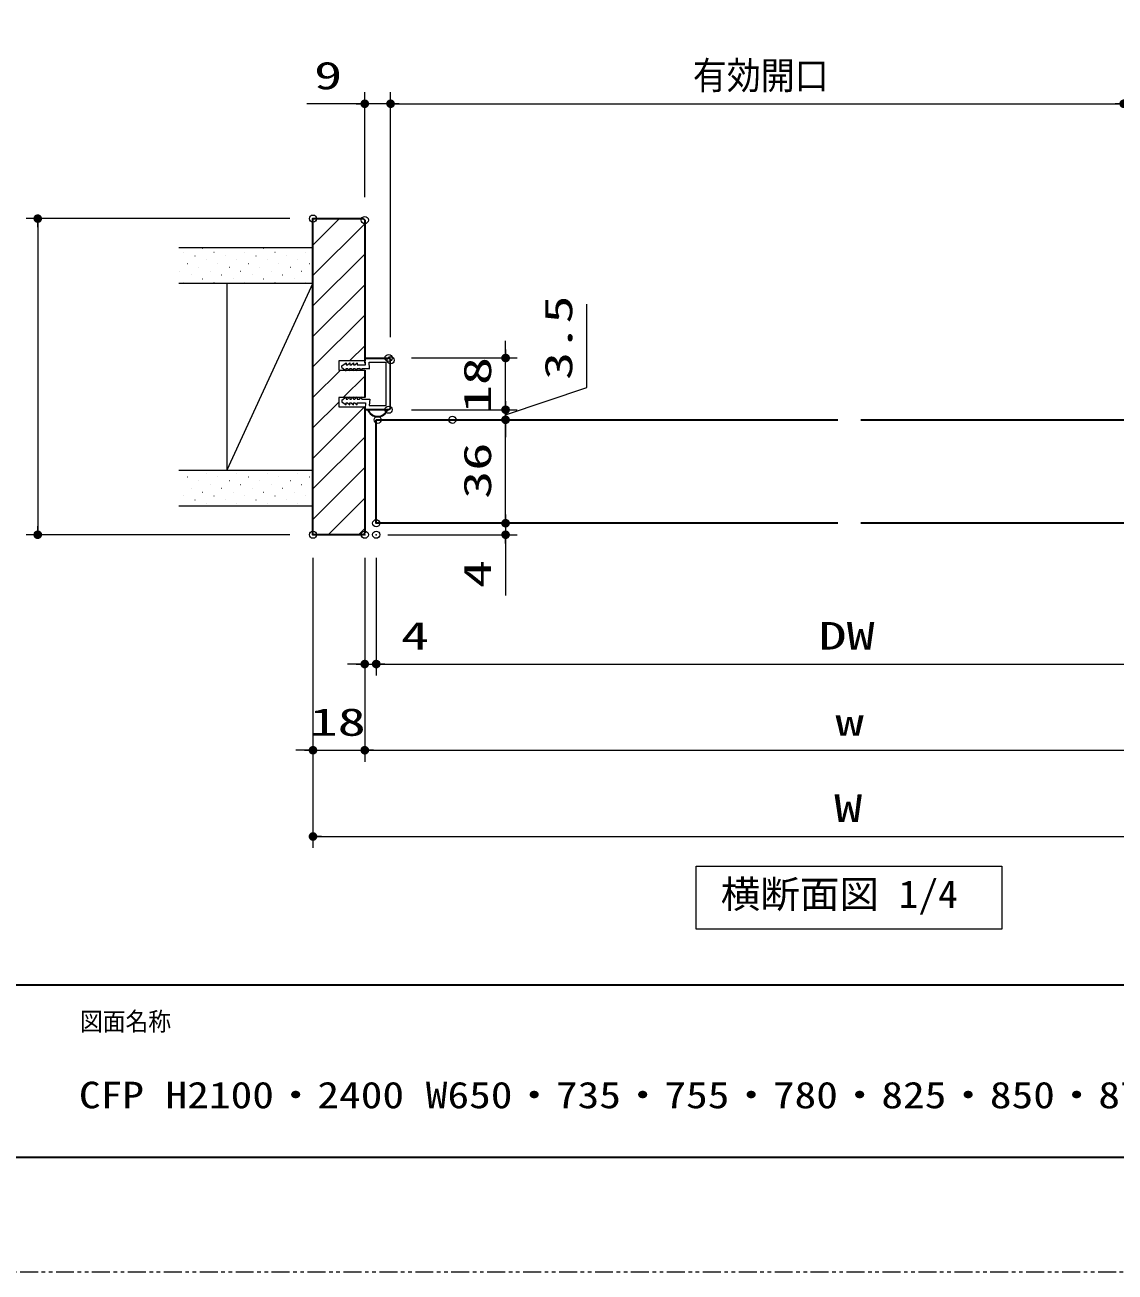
# Model space of a CAD drawing. Units: millimetres, scale not verified. Extents: x -1306 to 1306, y -607 to 607.
# Drawn here: x -892.5 to -513.3, y -594 to -160 of the extents above; entities that cross this region are included whole.
import ezdxf
from ezdxf.enums import TextEntityAlignment as Align

# ---------------------------------------------------------------- set-up
doc = ezdxf.new("R2010")
doc.units = ezdxf.units.MM
doc.header["$LTSCALE"] = 5
doc.header["$PDMODE"] = 32
doc.header["$PDSIZE"] = 2.5
doc.linetypes.add('USER1', pattern=[2.5, 1.25, -0.25, 0.25, -0.25, 0.25, -0.25])
for name, color, linetype, lineweight in [('0-1_線(白)', 7, 'Continuous', 30), ('0-3_線(黄)', 2, 'Continuous', 15), ('0-6_寸法線', 3, 'Continuous', 13), ('0-7_0', 3, 'Continuous', 25), ('0-8_DEFPOINTS', 7, 'Continuous', 5), ('0-A_ハッチング', 6, 'Continuous', 9), ('0-C_陰線', 1, 'USER1', 9), ('0-D_図面枠', 7, 'Continuous', 35)]:
    doc.layers.add(name, color=color, linetype=linetype, lineweight=lineweight)
doc.styles.add('ＭＳ ゴシック', font='')
doc.styles.get('ＭＳ ゴシック').set_extended_font_data('MS Gothic')

# ---------------------------------------------------------------- blocks, each defined once
blk = doc.blocks.new('_DOT')
at = {"layer": '0-7_0'}
blk.add_line((-2.5, 0), (-5, 0), dxfattribs=at)
for points in [[(0, 0), (-2.5, 0), (-2.48, 0.313)], [(0, 0), (-2.48, -0.313), (-2.5, 0)], [(0, 0), (-2.48, 0.313), (-2.421, 0.622)], [(0, 0), (-2.421, -0.622), (-2.48, -0.313)], [(0, 0), (-2.421, 0.622), (-2.324, 0.92)], [(0, 0), (-2.324, -0.92), (-2.421, -0.622)], [(0, 0), (-2.324, 0.92), (-2.191, 1.204)], [(0, 0), (-2.191, -1.204), (-2.324, -0.92)], [(0, 0), (-2.191, 1.204), (-2.023, 1.469)], [(0, 0), (-2.023, -1.469), (-2.191, -1.204)], [(0, 0), (-2.023, 1.469), (-1.822, 1.711)], [(0, 0), (-1.822, -1.711), (-2.023, -1.469)], [(0, 0), (-1.822, 1.711), (-1.594, 1.926)], [(0, 0), (-1.594, -1.926), (-1.822, -1.711)], [(0, 0), (-1.594, 1.926), (-1.34, 2.111)], [(0, 0), (-1.34, -2.111), (-1.594, -1.926)], [(0, 0), (-1.34, 2.111), (-1.064, 2.262)], [(0, 0), (-1.064, -2.262), (-1.34, -2.111)], [(0, 0), (-1.064, 2.262), (-0.773, 2.378)], [(0, 0), (-0.773, -2.378), (-1.064, -2.262)], [(0, 0), (-0.773, 2.378), (-0.468, 2.456)], [(0, 0), (-0.468, -2.456), (-0.773, -2.378)], [(0, 0), (-0.468, 2.456), (-0.157, 2.495)], [(0, 0), (-0.157, -2.495), (-0.468, -2.456)], [(0, 0), (-0.157, 2.495), (0.157, 2.495)], [(0, 0), (0.157, -2.495), (-0.157, -2.495)], [(0, 0), (0.157, 2.495), (0.468, 2.456)], [(0, 0), (0.468, 2.456), (0.773, 2.378)], [(0, 0), (0.773, 2.378), (1.064, 2.262)], [(0, 0), (1.064, 2.262), (1.34, 2.111)], [(0, 0), (1.34, 2.111), (1.594, 1.926)], [(0, 0), (1.594, 1.926), (1.822, 1.711)], [(0, 0), (1.822, 1.711), (2.023, 1.469)], [(0, 0), (2.023, 1.469), (2.191, 1.204)], [(0, 0), (2.191, 1.204), (2.324, 0.92)], [(0, 0), (2.324, 0.92), (2.421, 0.622)], [(0, 0), (2.421, 0.622), (2.48, 0.313)], [(0, 0), (2.48, 0.313), (2.5, 0)], [(0, 0), (0.468, -2.456), (0.157, -2.495)], [(0, 0), (0.773, -2.378), (0.468, -2.456)], [(0, 0), (1.064, -2.262), (0.773, -2.378)], [(0, 0), (1.34, -2.111), (1.064, -2.262)], [(0, 0), (1.594, -1.926), (1.34, -2.111)], [(0, 0), (1.822, -1.711), (1.594, -1.926)], [(0, 0), (2.023, -1.469), (1.822, -1.711)], [(0, 0), (2.191, -1.204), (2.023, -1.469)], [(0, 0), (2.324, -0.92), (2.191, -1.204)], [(0, 0), (2.421, -0.622), (2.324, -0.92)], [(0, 0), (2.48, -0.313), (2.421, -0.622)], [(0, 0), (2.5, 0), (2.48, -0.313)]]:
    blk.add_solid(points, dxfattribs=at)

msp = doc.modelspace()

# ---------------------------------------------------------------- linework, layer by layer
at = {"layer": '0-1_線(白)'}
for p, q in [((-792.319, -227.423), (-774.819, -227.423)), ((-792.319, -337.423), (-792.319, -227.423)), ((-774.819, -227.423), (-774.319, -227.923)), ((-774.319, -227.923), (-774.319, -276.923)), ((-774.319, -280.123), (-774.319, -289.723)), ((-774.319, -292.923), (-774.319, -336.923)), ((-770.319, -297.423), (-609.769, -297.423)), ((-601.767, -297.423), (-440.32, -297.423)), ((-440.32, -333.423), (-601.767, -333.423)), ((-774.819, -337.423), (-792.319, -337.423)), ((-774.819, -337.423), (-774.319, -336.923))]:
    msp.add_line(p, q, dxfattribs=at)
msp.add_lwpolyline([(-609.769, -333.423), (-770.319, -333.423), (-770.319, -297.423)], dxfattribs=at)
at = {"layer": '0-3_線(黄)'}
for p, q in [((-838.952, -237.423), (-792.319, -237.423)), ((-838.952, -249.923), (-792.319, -249.923)), ((-792.319, -249.923), (-822.319, -314.923)), ((-822.319, -249.923), (-822.319, -314.923)), ((-838.952, -314.923), (-792.319, -314.923)), ((-838.952, -327.423), (-792.319, -327.423))]:
    msp.add_line(p, q, dxfattribs=at)
msp.add_lwpolyline([(-659.035, -452.795), (-552.657, -452.795), (-552.657, -474.63), (-659.035, -474.63)], close=True, dxfattribs=at)
at = {"layer": '0-6_寸法線'}
for p, q in [((-774.319, -219.923), (-774.319, -183.446)), ((-765.319, -268.72), (-765.319, -183.446)), ((-765.319, -268.72), (-765.319, -183.446)), ((-777.319, -187.446), (-794.51, -187.446)), ((-765.319, -187.446), (-774.319, -187.446)), ((-762.319, -187.446), (-759.319, -187.446)), ((-762.319, -187.446), (-513.32, -187.446)), ((-800.319, -227.423), (-892.071, -227.423)), ((-888.071, -230.423), (-888.071, -334.423)), ((-725.318, -272.923), (-725.318, -269.923)), ((-782.318, -278.673), (-780.829, -277.573)), ((-780.829, -277.573), (-780.829, -278.323)), ((-780.329, -278.323), (-779.529, -277.573)), ((-779.529, -277.573), (-779.529, -278.323)), ((-779.029, -278.323), (-778.229, -277.573)), ((-778.229, -277.573), (-778.229, -278.323)), ((-777.729, -278.323), (-776.929, -277.573)), ((-776.929, -277.573), (-776.929, -278.323)), ((-774.259, -277.725), (-774.318, -276.235)), ((-774.012, -278.323), (-774.168, -276.229)), ((-774.018, -275.923), (-766.018, -275.923)), ((-774.018, -276.073), (-766.018, -276.073)), ((-772.607, -279.623), (-772.77, -277.423)), ((-772.77, -277.423), (-766.818, -277.423)), ((-765.468, -293.223), (-765.468, -276.623)), ((-765.318, -293.223), (-765.318, -276.623)), ((-758.019, -275.923), (-721.318, -275.923)), ((-725.318, -293.923), (-725.318, -275.923)), ((-782.318, -279.273), (-782.318, -278.673)), ((-782.318, -279.273), (-780.829, -280.373)), ((-780.829, -278.323), (-780.329, -278.323)), ((-780.829, -279.623), (-780.329, -279.623)), ((-780.829, -280.373), (-780.829, -279.623)), ((-780.329, -279.623), (-779.529, -280.373)), ((-779.529, -278.323), (-779.029, -278.323)), ((-779.529, -279.623), (-779.029, -279.623)), ((-779.529, -280.373), (-779.529, -279.623)), ((-779.029, -279.623), (-778.229, -280.373)), ((-778.229, -278.323), (-777.729, -278.323)), ((-778.229, -279.623), (-777.729, -279.623)), ((-778.229, -280.373), (-778.229, -279.623)), ((-777.729, -279.623), (-776.929, -280.373)), ((-776.929, -278.323), (-774.013, -278.323)), ((-776.929, -279.623), (-776.142, -279.623)), ((-776.929, -280.373), (-776.929, -279.623)), ((-775.326, -280.278), (-776.142, -279.623)), ((-775.326, -279.623), (-772.603, -279.623)), ((-775.326, -279.631), (-775.326, -280.278)), ((-782.318, -290.573), (-780.829, -289.473)), ((-782.318, -290.573), (-782.318, -291.173)), ((-780.829, -289.473), (-780.829, -290.223)), ((-780.829, -290.223), (-780.329, -290.223)), ((-780.329, -290.223), (-779.529, -289.473)), ((-779.529, -289.473), (-779.529, -290.223)), ((-779.529, -290.223), (-779.029, -290.223)), ((-779.029, -290.223), (-778.229, -289.473)), ((-778.229, -289.473), (-778.229, -290.223)), ((-778.229, -290.223), (-777.729, -290.223)), ((-777.729, -290.223), (-776.929, -289.473)), ((-776.929, -289.473), (-776.929, -290.223)), ((-776.929, -290.223), (-776.142, -290.223)), ((-775.326, -289.569), (-776.142, -290.223)), ((-775.326, -290.216), (-775.326, -289.569)), ((-775.326, -290.223), (-772.603, -290.223)), ((-772.603, -290.223), (-772.77, -292.423)), ((-725.318, -290.923), (-725.318, -287.923)), ((-782.318, -291.173), (-780.829, -292.273)), ((-780.829, -291.523), (-780.329, -291.523)), ((-780.829, -292.273), (-780.829, -291.523)), ((-780.329, -291.523), (-779.529, -292.273)), ((-779.529, -291.523), (-779.029, -291.523)), ((-779.529, -292.273), (-779.529, -291.523)), ((-779.029, -291.523), (-778.229, -292.273)), ((-778.229, -291.523), (-777.729, -291.523)), ((-778.229, -292.273), (-778.229, -291.523)), ((-777.729, -291.523), (-776.929, -292.273)), ((-776.929, -291.523), (-774.013, -291.523)), ((-776.929, -292.273), (-776.929, -291.523)), ((-774.259, -292.921), (-774.318, -293.611)), ((-774.012, -291.523), (-774.168, -293.617)), ((-774.018, -293.773), (-766.018, -293.773)), ((-774.018, -293.923), (-766.018, -293.923)), ((-758.018, -293.923), (-721.318, -293.923)), ((-758.018, -293.923), (-721.318, -293.923)), ((-725.318, -297.423), (-725.318, -293.923)), ((-725.318, -297.423), (-725.318, -293.923)), ((-761.817, -297.423), (-721.318, -297.423)), ((-735.819, -297.423), (-721.318, -297.423)), ((-725.318, -296.923), (-725.318, -299.923)), ((-725.318, -330.423), (-725.318, -300.423)), ((-725.318, -300.423), (-725.318, -303.423)), ((-725.318, -330.423), (-725.318, -327.423)), ((-762.319, -333.423), (-721.318, -333.423)), ((-762.319, -333.423), (-721.318, -333.423)), ((-725.318, -333.423), (-725.318, -337.423)), ((-800.319, -337.423), (-892.071, -337.423)), ((-766.319, -337.423), (-721.318, -337.423)), ((-725.318, -340.423), (-725.318, -358.566)), ((-792.319, -345.423), (-792.319, -416.423)), ((-792.319, -345.423), (-792.319, -446.423)), ((-774.319, -345.423), (-774.319, -416.423)), ((-774.319, -345.423), (-774.319, -416.423)), ((-774.319, -345.423), (-774.319, -386.423)), ((-770.319, -345.423), (-770.319, -386.423)), ((-770.319, -345.423), (-770.319, -386.423)), ((-777.319, -382.423), (-780.319, -382.423)), ((-774.319, -382.423), (-770.319, -382.423)), ((-767.319, -382.423), (-749.177, -382.423)), ((-767.319, -382.423), (-443.32, -382.423)), ((-795.319, -412.423), (-798.319, -412.423)), ((-792.319, -412.423), (-774.319, -412.423)), ((-771.319, -412.423), (-768.319, -412.423)), ((-771.319, -412.423), (-439.32, -412.423)), ((-789.319, -442.423), (-421.32, -442.423))]:
    msp.add_line(p, q, dxfattribs=at)
for points in [[(-725.318, -295.673), (-697.094, -286.14), (-697.094, -257.187)], [(-774.319, -276.923), (-783.319, -276.923), (-783.319, -280.123), (-774.319, -280.123)], [(-772.77, -292.423), (-766.818, -292.423), (-766.818, -277.423)], [(-774.319, -289.723), (-783.319, -289.723), (-783.319, -292.923), (-774.319, -292.923)]]:
    msp.add_lwpolyline(points, dxfattribs=at)
for centre, radius, start, end in [((-774.018, -276.223), 0.3, 90, 182.27472), ((-774.018, -276.223), 0.15, 90, 182.27472), ((-766.018, -276.623), 0.7, 0, 90), ((-766.018, -276.623), 0.55, 0, 90), ((-774.018, -293.623), 0.3, 177.72528, 270), ((-774.018, -293.623), 0.15, 177.72528, 270), ((-769.818, -292.738), 3.686, 198.76352, 341.23648), ((-769.818, -292.748), 3.426, 200.07023, 339.92977), ((-766.018, -293.223), 0.55, 270, 0), ((-766.018, -293.223), 0.7, 270, 0)]:
    msp.add_arc(centre, radius, start, end, dxfattribs=at)
at = {"layer": '0-8_DEFPOINTS'}
for p in [(-765.319, -187.446), (-792.319, -227.423), (-774.319, -227.923), (-766.019, -275.923), (-765.319, -276.72), (-725.318, -275.923), (-766.018, -293.923), (-725.318, -293.923), (-769.817, -297.423), (-743.819, -297.423), (-725.318, -297.423), (-770.319, -333.423), (-725.318, -333.423), (-888.071, -337.423), (-792.319, -337.423), (-792.319, -337.423), (-774.319, -337.423), (-774.319, -337.423), (-770.319, -337.423), (-770.319, -382.423), (-774.319, -412.423)]:
    msp.add_point(p, dxfattribs=at)
at = {"layer": '0-A_ハッチング'}
for p, q in [((-792.319, -236.606), (-783.136, -227.423)), ((-792.319, -247.213), (-774.319, -229.213)), ((-830.739, -237.719), (-830.689, -237.719)), ((-820.133, -237.719), (-820.083, -237.719)), ((-809.526, -237.719), (-809.476, -237.719)), ((-798.919, -237.719), (-798.869, -237.719)), ((-837.368, -239.044), (-837.318, -239.044)), ((-836.043, -243.022), (-835.993, -243.022)), ((-833.391, -240.37), (-833.341, -240.37)), ((-829.413, -241.696), (-829.363, -241.696)), ((-826.762, -239.044), (-826.712, -239.044)), ((-825.436, -243.022), (-825.386, -243.022)), ((-822.784, -240.37), (-822.734, -240.37)), ((-818.807, -241.696), (-818.757, -241.696)), ((-816.155, -239.044), (-816.105, -239.044)), ((-814.829, -243.022), (-814.779, -243.022)), ((-812.178, -240.37), (-812.128, -240.37)), ((-808.2, -241.696), (-808.15, -241.696)), ((-805.549, -239.044), (-805.499, -239.044)), ((-804.223, -243.022), (-804.173, -243.022)), ((-801.571, -240.37), (-801.521, -240.37)), ((-797.594, -241.696), (-797.544, -241.696)), ((-794.942, -239.044), (-794.892, -239.044)), ((-793.616, -243.022), (-793.566, -243.022)), ((-792.319, -257.82), (-774.319, -239.82)), ((-838.694, -245.673), (-838.644, -245.673)), ((-834.717, -246.999), (-834.667, -246.999)), ((-832.065, -244.348), (-832.015, -244.348)), ((-828.088, -245.673), (-828.038, -245.673)), ((-824.11, -246.999), (-824.06, -246.999)), ((-821.458, -244.348), (-821.408, -244.348)), ((-817.481, -245.673), (-817.431, -245.673)), ((-813.504, -246.999), (-813.454, -246.999)), ((-810.852, -244.348), (-810.802, -244.348)), ((-806.874, -245.673), (-806.824, -245.673)), ((-802.897, -246.999), (-802.847, -246.999)), ((-800.245, -244.348), (-800.195, -244.348)), ((-796.268, -245.673), (-796.218, -245.673)), ((-837.368, -249.651), (-837.318, -249.651)), ((-830.739, -248.325), (-830.689, -248.325)), ((-826.762, -249.651), (-826.712, -249.651)), ((-820.133, -248.325), (-820.083, -248.325)), ((-816.155, -249.651), (-816.105, -249.651)), ((-809.526, -248.325), (-809.476, -248.325)), ((-805.549, -249.651), (-805.499, -249.651)), ((-798.919, -248.325), (-798.869, -248.325)), ((-794.942, -249.651), (-794.892, -249.651)), ((-792.319, -268.426), (-774.319, -250.426)), ((-792.319, -279.033), (-774.319, -261.033)), ((-779.603, -276.923), (-774.319, -271.639)), ((-792.319, -289.639), (-782.803, -280.123)), ((-781.797, -289.723), (-774.319, -282.246)), ((-792.319, -300.246), (-783.319, -291.246)), ((-792.319, -310.853), (-774.39, -292.923)), ((-792.319, -321.459), (-774.319, -303.459)), ((-829.413, -315.942), (-829.363, -315.942)), ((-818.807, -315.942), (-818.757, -315.942)), ((-808.2, -315.942), (-808.15, -315.942)), ((-797.594, -315.942), (-797.544, -315.942)), ((-792.319, -332.066), (-774.319, -314.066)), ((-836.043, -317.268), (-835.993, -317.268)), ((-832.065, -318.594), (-832.015, -318.594)), ((-828.088, -319.92), (-828.038, -319.92)), ((-825.436, -317.268), (-825.386, -317.268)), ((-821.458, -318.594), (-821.408, -318.594)), ((-817.481, -319.92), (-817.431, -319.92)), ((-814.829, -317.268), (-814.779, -317.268)), ((-810.852, -318.594), (-810.802, -318.594)), ((-806.874, -319.92), (-806.824, -319.92)), ((-804.223, -317.268), (-804.173, -317.268)), ((-800.245, -318.594), (-800.195, -318.594)), ((-796.268, -319.92), (-796.218, -319.92)), ((-793.616, -317.268), (-793.566, -317.268)), ((-837.368, -323.897), (-837.318, -323.897)), ((-834.717, -321.246), (-834.667, -321.246)), ((-833.391, -325.223), (-833.341, -325.223)), ((-830.739, -322.571), (-830.689, -322.571)), ((-826.762, -323.897), (-826.712, -323.897)), ((-824.11, -321.246), (-824.06, -321.246)), ((-822.784, -325.223), (-822.734, -325.223)), ((-820.133, -322.571), (-820.083, -322.571)), ((-816.155, -323.897), (-816.105, -323.897)), ((-813.504, -321.246), (-813.454, -321.246)), ((-812.178, -325.223), (-812.128, -325.223)), ((-809.526, -322.571), (-809.476, -322.571)), ((-805.549, -323.897), (-805.499, -323.897)), ((-802.897, -321.246), (-802.847, -321.246)), ((-801.571, -325.223), (-801.521, -325.223)), ((-798.919, -322.571), (-798.869, -322.571)), ((-794.942, -323.897), (-794.892, -323.897)), ((-787.07, -337.423), (-774.319, -324.672)), ((-829.413, -326.549), (-829.363, -326.549)), ((-818.807, -326.549), (-818.757, -326.549)), ((-808.2, -326.549), (-808.15, -326.549)), ((-797.594, -326.549), (-797.544, -326.549)), ((-776.464, -337.423), (-774.319, -335.279))]:
    msp.add_line(p, q, dxfattribs=at)
at = {"layer": '0-C_陰線', "color": 4}
msp.add_line((387.036, -594), (-1292.964, -594), dxfattribs=at)
at = {"layer": '0-D_図面枠'}
msp.add_line((-1252.964, -494), (347.036, -494), dxfattribs=at)
msp.add_lwpolyline([(-1252.964, -554), (347.036, -554), (347.036, 554), (-1252.964, 554)], close=True, dxfattribs=at)

# ---------------------------------------------------------------- block references
at = {"layer": '0-6_寸法線', "xscale": 0.6, "yscale": 0.6}
for p in [(-774.319, -187.446), (-510.32, -187.446), (-774.319, -382.423), (-792.319, -412.423)]:
    msp.add_blockref('_DOT', p, dxfattribs=at)
for p, rotation in [((-765.319, -187.446), 180), ((-765.319, -187.446), 180), ((-888.071, -227.423), 90), ((-725.318, -275.923), 270), ((-725.318, -293.923), 270), ((-725.318, -293.923), 90), ((-725.318, -297.423), 90), ((-725.318, -297.423), 90), ((-725.318, -333.423), 270), ((-725.318, -333.423), 270), ((-888.071, -337.423), 270), ((-725.318, -337.423), 90), ((-770.319, -382.423), 180), ((-770.319, -382.423), 180), ((-774.319, -412.423), 180), ((-774.319, -412.423), 180), ((-792.319, -442.423), 180)]:
    msp.add_blockref('_DOT', p, dxfattribs=dict(at, rotation=rotation))

# ---------------------------------------------------------------- texts
at = {"layer": '0-3_線(黄)', "style": 'ＭＳ ゴシック', "width": 1.05}
msp.add_text('横断面図 1/4', height=9.604, dxfattribs=at).set_placement((-650.48, -470.173), align=Align.BOTTOM_LEFT)
at = {"layer": '0-6_寸法線', "style": 'ＭＳ ゴシック'}
for s, height, width, p in [('9', 9.604, 1.5, (-791.938, -185.296)), ('有効開口', 9.621, 0.9, (-660.183, -185.296)), ('4', 9.604, 1.5, (-761.748, -380.274)), ('DW', 9.604, 1.5, (-616.51, -380.274)), ('18', 9.604, 1.5, (-793.557, -410.274)), ('w', 9.604, 1.5, (-610.558, -410.274)), ('W', 9.604, 1.5, (-611.034, -440.274))]:
    msp.add_text(s, height=height, dxfattribs=dict(at, width=width)).set_placement(p, align=Align.BOTTOM_LEFT)
at = {"layer": '0-6_寸法線', "style": 'ＭＳ ゴシック', "width": 1.5}
for s, p in [('3.5', (-699.244, -283.568)), ('18', (-727.468, -295.161)), ('36', (-727.468, -324.947)), ('4', (-727.468, -355.995))]:
    msp.add_text(s, height=9.604, rotation=90, dxfattribs=at).set_placement(p, align=Align.BOTTOM_LEFT)
at = {"layer": '0-D_図面枠', "style": 'ＭＳ ゴシック'}
for s, height, width, p in [('図面名称', 6.452, 0.9, (-873.367, -511.963)), ('CFP H2100・2400 W650・735・755・780・825・850・875 片開きドア フラット 木枠', 9.236, 1.2, (-873.76, -539.776))]:
    msp.add_text(s, height=height, dxfattribs=dict(at, width=width)).set_placement(p, align=Align.BOTTOM_LEFT)

doc.saveas('drawing.dxf')
